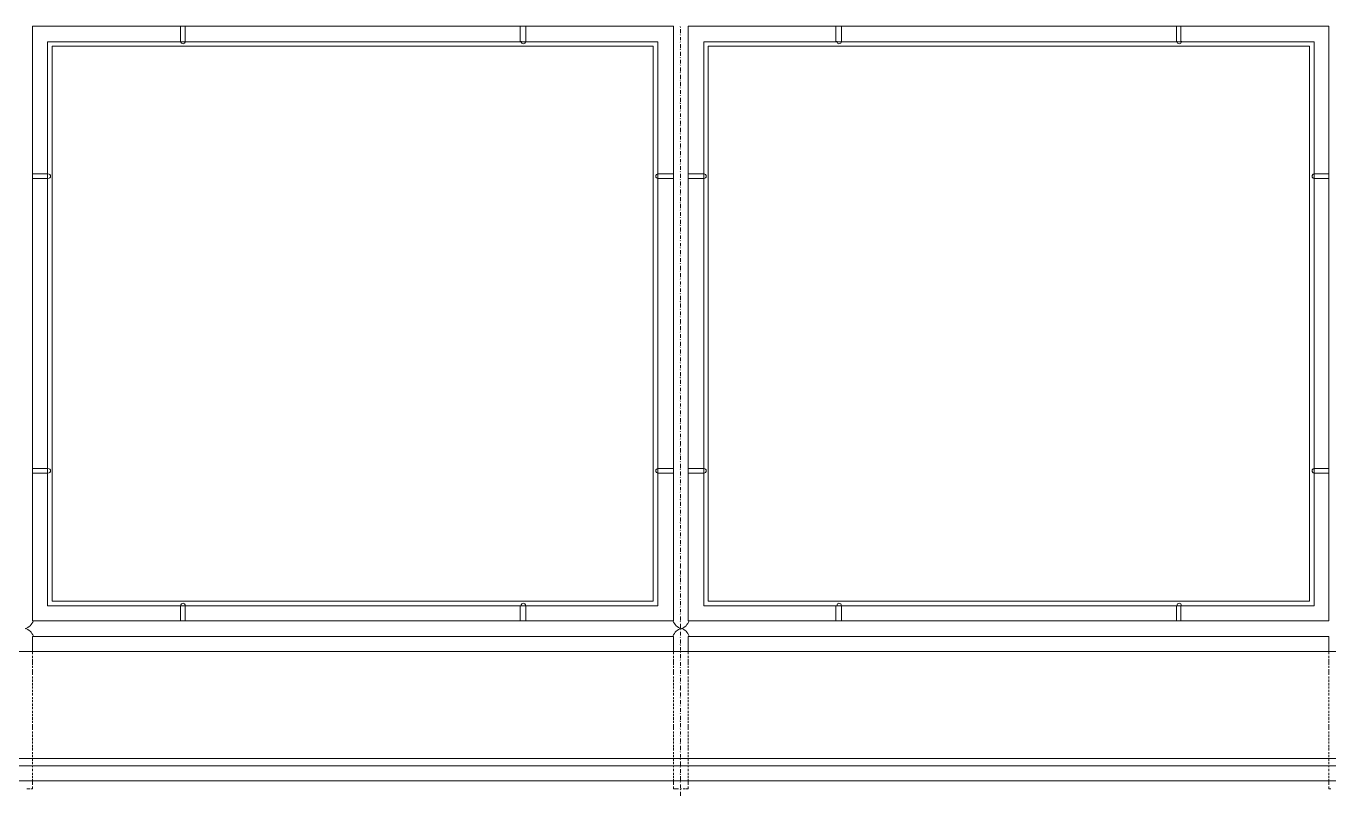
# Model space of a CAD drawing. Header units: millimetres. Extents: x 2928 to 3112, y 1220 to 1280.
# Drawn here: x 3063.647 to 3067.919, y 1234.332 to 1236.856 of the extents above; entities that cross this region are included whole.
import ezdxf

# ---------------------------------------------------------------- set-up
doc = ezdxf.new("R2010")
doc.units = ezdxf.units.MM

msp = doc.modelspace()

# ---------------------------------------------------------------- linework, layer by layer
at = {"color": 7, "linetype": 'Continuous', "lineweight": 5, "true_color": 0x000007}
for points in [[(3063.66762, 1234.9062), (3063.66762, 1236.85625), (3065.76984, 1236.85625)], [(3064.15389, 1236.85625), (3064.15389, 1236.80497), (3064.15389, 1236.80497)], [(3064.16878, 1236.80497), (3064.16878, 1236.85625), (3064.15389, 1236.85625)], [(3065.26702, 1236.80497), (3065.26702, 1236.85625), (3065.28522, 1236.85625)], [(3065.28522, 1236.85625), (3065.28522, 1236.80497), (3065.28522, 1236.80497)], [(3065.76984, 1234.9062), (3065.76984, 1236.85625), (3065.76984, 1236.85625)], [(3065.8178, 1234.9062), (3067.91837, 1234.9062), (3067.91837, 1236.85625), (3065.8178, 1236.85625)], [(3065.8178, 1234.9062), (3065.8178, 1236.85625), (3065.8178, 1236.85625)], [(3066.30242, 1236.85625), (3066.30242, 1236.80497), (3066.30242, 1236.80497)], [(3066.32062, 1236.80497), (3066.32062, 1236.85625), (3066.30242, 1236.85625)], [(3067.41886, 1236.80497), (3067.41886, 1236.85625), (3067.43375, 1236.85625)], [(3067.43375, 1236.85625), (3067.43375, 1236.80497), (3067.43375, 1236.80497)], [(3063.66762, 1236.37163), (3063.71724, 1236.37163), (3063.71724, 1236.37163)], [(3063.71724, 1236.35674), (3063.66762, 1236.35674), (3063.66762, 1236.37163)], [(3065.76984, 1236.37163), (3065.71856, 1236.37163), (3065.71856, 1236.37163)], [(3065.71856, 1236.35674), (3065.76984, 1236.35674), (3065.76984, 1236.37163)], [(3065.8178, 1236.37163), (3065.86908, 1236.37163), (3065.86908, 1236.37163)], [(3065.86908, 1236.35674), (3065.8178, 1236.35674), (3065.8178, 1236.37163)], [(3067.91837, 1236.37163), (3067.8704, 1236.37163), (3067.8704, 1236.37163)], [(3067.8704, 1236.35674), (3067.91837, 1236.35674), (3067.91837, 1236.37163)], [(3063.71724, 1235.4057), (3063.66762, 1235.4057), (3063.66762, 1235.39081)], [(3063.66762, 1235.39081), (3063.71724, 1235.39081), (3063.71724, 1235.39081)], [(3065.71856, 1235.4057), (3065.76984, 1235.4057), (3065.76984, 1235.39081)], [(3065.76984, 1235.39081), (3065.71856, 1235.39081), (3065.71856, 1235.39081)], [(3065.86908, 1235.4057), (3065.8178, 1235.4057), (3065.8178, 1235.39081)], [(3065.8178, 1235.39081), (3065.86908, 1235.39081), (3065.86908, 1235.39081)], [(3067.8704, 1235.4057), (3067.91837, 1235.4057), (3067.91837, 1235.39081)], [(3067.91837, 1235.39081), (3067.8704, 1235.39081), (3067.8704, 1235.39081)], [(3064.15389, 1234.9062), (3064.15389, 1234.95581), (3064.15389, 1234.95581)], [(3064.16878, 1234.95581), (3064.16878, 1234.9062), (3064.15389, 1234.9062)], [(3065.26702, 1234.95581), (3065.26702, 1234.9062), (3065.28522, 1234.9062)], [(3065.28522, 1234.9062), (3065.28522, 1234.95581), (3065.28522, 1234.95581)], [(3066.30242, 1234.9062), (3066.30242, 1234.95581), (3066.30242, 1234.95581)], [(3066.32062, 1234.95581), (3066.32062, 1234.9062), (3066.30242, 1234.9062)], [(3067.41886, 1234.95581), (3067.41886, 1234.9062), (3067.43375, 1234.9062)], [(3067.43375, 1234.9062), (3067.43375, 1234.95581), (3067.43375, 1234.95581)], [(3063.66762, 1234.9062), (3065.76984, 1234.9062), (3065.76984, 1234.9062)], [(3063.66762, 1234.8053), (3063.66762, 1234.85492), (3063.66762, 1234.85492)], [(3063.66762, 1234.85492), (3065.76984, 1234.85492), (3065.76984, 1234.85492)], [(3065.76984, 1234.8053), (3065.76984, 1234.85492), (3065.76984, 1234.85492)], [(3065.8178, 1234.8053), (3065.8178, 1234.85492), (3065.8178, 1234.85492)], [(3067.91837, 1234.85492), (3065.8178, 1234.85492), (3065.8178, 1234.85492)], [(3067.91837, 1234.8053), (3067.91837, 1234.85492), (3067.91837, 1234.85492)]]:
    msp.add_lwpolyline(points, dxfattribs=at)
at = {"color": 252, "linetype": 'Continuous', "lineweight": 13, "true_color": 0x989898}
for points in [[(3065.79299, 1236.85129), (3065.79134, 1236.85459), (3065.79134, 1236.85459)], [(3065.79299, 1236.82648), (3065.79134, 1236.82813), (3065.79134, 1236.82813)], [(3065.79299, 1236.83309), (3065.79299, 1236.84632), (3065.79299, 1236.84632)], [(3065.79299, 1236.80994), (3065.79299, 1236.81986), (3065.79299, 1236.81986)], [(3065.79299, 1236.80332), (3065.79134, 1236.80497), (3065.79134, 1236.80497)], [(3065.79299, 1236.77851), (3065.79134, 1236.78016), (3065.79134, 1236.78016)], [(3065.79299, 1236.78347), (3065.79299, 1236.7967), (3065.79299, 1236.7967)], [(3065.79299, 1236.75205), (3065.79134, 1236.7537), (3065.79134, 1236.7537)], [(3065.79299, 1236.75866), (3065.79299, 1236.77189), (3065.79299, 1236.77189)], [(3065.79299, 1236.73385), (3065.79299, 1236.74543), (3065.79299, 1236.74543)], [(3065.79299, 1236.72724), (3065.79134, 1236.72889), (3065.79134, 1236.72889)], [(3065.79299, 1236.70243), (3065.79134, 1236.70408), (3065.79134, 1236.70408)], [(3065.79299, 1236.70739), (3065.79299, 1236.72062), (3065.79299, 1236.72062)], [(3065.79299, 1236.68258), (3065.79299, 1236.69581), (3065.79299, 1236.69581)], [(3065.79299, 1236.67596), (3065.79134, 1236.67762), (3065.79134, 1236.67762)], [(3065.79299, 1236.65281), (3065.79134, 1236.65446), (3065.79134, 1236.65446)], [(3065.79299, 1236.65942), (3065.79299, 1236.67265), (3065.79299, 1236.67265)], [(3065.79299, 1236.63461), (3065.79299, 1236.64619), (3065.79299, 1236.64619)], [(3065.79299, 1236.628), (3065.79134, 1236.62965), (3065.79134, 1236.62965)], [(3065.79299, 1236.60153), (3065.79134, 1236.60484), (3065.79134, 1236.60484)], [(3065.79299, 1236.60815), (3065.79299, 1236.62138), (3065.79299, 1236.62138)], [(3065.79299, 1236.57672), (3065.79134, 1236.57838), (3065.79134, 1236.57838)], [(3065.79299, 1236.58334), (3065.79299, 1236.59657), (3065.79299, 1236.59657)], [(3065.79299, 1236.55853), (3065.79299, 1236.57011), (3065.79299, 1236.57011)], [(3065.79299, 1236.55191), (3065.79134, 1236.55357), (3065.79134, 1236.55357)], [(3065.79299, 1236.52876), (3065.79134, 1236.53041), (3065.79134, 1236.53041)], [(3065.79299, 1236.53372), (3065.79299, 1236.5453), (3065.79299, 1236.5453)], [(3065.79299, 1236.50891), (3065.79299, 1236.52214), (3065.79299, 1236.52214)], [(3065.79299, 1236.50229), (3065.79134, 1236.50395), (3065.79134, 1236.50395)], [(3065.79299, 1236.47748), (3065.79134, 1236.47914), (3065.79134, 1236.47914)], [(3065.79299, 1236.4841), (3065.79299, 1236.49568), (3065.79299, 1236.49568)], [(3065.79299, 1236.45267), (3065.79134, 1236.45433), (3065.79134, 1236.45433)], [(3065.79299, 1236.45764), (3065.79299, 1236.47087), (3065.79299, 1236.47087)], [(3065.79299, 1236.43283), (3065.79299, 1236.44606), (3065.79299, 1236.44606)], [(3065.79299, 1236.42621), (3065.79134, 1236.42786), (3065.79134, 1236.42786)], [(3065.79299, 1236.40305), (3065.79134, 1236.40471), (3065.79134, 1236.40471)], [(3065.79299, 1236.40967), (3065.79299, 1236.41959), (3065.79299, 1236.41959)], [(3065.79299, 1236.38486), (3065.79299, 1236.39644), (3065.79299, 1236.39644)], [(3065.79299, 1236.37824), (3065.79134, 1236.3799), (3065.79134, 1236.3799)], [(3065.79299, 1236.35178), (3065.79134, 1236.35343), (3065.79134, 1236.35343)], [(3065.79299, 1236.3584), (3065.79299, 1236.37163), (3065.79299, 1236.37163)], [(3065.79299, 1236.32697), (3065.79134, 1236.32863), (3065.79134, 1236.32863)], [(3065.79299, 1236.33359), (3065.79299, 1236.34682), (3065.79299, 1236.34682)], [(3065.79299, 1236.30712), (3065.79299, 1236.32036), (3065.79299, 1236.32036)], [(3065.79299, 1236.30216), (3065.79134, 1236.30382), (3065.79134, 1236.30382)], [(3065.79299, 1236.2757), (3065.79134, 1236.27735), (3065.79134, 1236.27735)], [(3065.79299, 1236.28231), (3065.79299, 1236.29555), (3065.79299, 1236.29555)], [(3065.79299, 1236.25916), (3065.79299, 1236.27239), (3065.79299, 1236.27239)], [(3065.79299, 1236.25254), (3065.79134, 1236.2542), (3065.79134, 1236.2542)], [(3065.79299, 1236.22773), (3065.79134, 1236.22939), (3065.79134, 1236.22939)], [(3065.79299, 1236.23435), (3065.79299, 1236.24593), (3065.79299, 1236.24593)], [(3065.79299, 1236.20788), (3065.79299, 1236.22112), (3065.79299, 1236.22112)], [(3065.79299, 1236.20127), (3065.79134, 1236.20458), (3065.79134, 1236.20458)], [(3065.79299, 1236.17646), (3065.79134, 1236.17811), (3065.79134, 1236.17811)], [(3065.79299, 1236.18307), (3065.79299, 1236.19631), (3065.79299, 1236.19631)], [(3065.79299, 1236.15165), (3065.79134, 1236.1533), (3065.79134, 1236.1533)], [(3065.79299, 1236.15826), (3065.79299, 1236.16984), (3065.79299, 1236.16984)], [(3065.79299, 1236.13511), (3065.79299, 1236.14503), (3065.79299, 1236.14503)], [(3065.79299, 1236.12849), (3065.79134, 1236.13015), (3065.79134, 1236.13015)], [(3065.79299, 1236.10203), (3065.79134, 1236.10368), (3065.79134, 1236.10368)], [(3065.79299, 1236.10864), (3065.79299, 1236.12188), (3065.79299, 1236.12188)], [(3065.79299, 1236.08383), (3065.79299, 1236.09541), (3065.79299, 1236.09541)], [(3065.79299, 1236.07722), (3065.79134, 1236.07887), (3065.79134, 1236.07887)], [(3065.79299, 1236.05241), (3065.79134, 1236.05406), (3065.79134, 1236.05406)], [(3065.79299, 1236.05737), (3065.79299, 1236.0706), (3065.79299, 1236.0706)], [(3065.79299, 1236.02595), (3065.79134, 1236.0276), (3065.79134, 1236.0276)], [(3065.79299, 1236.03256), (3065.79299, 1236.04579), (3065.79299, 1236.04579)], [(3065.79299, 1236.00941), (3065.79299, 1236.01933), (3065.79299, 1236.01933)], [(3065.79299, 1236.00279), (3065.79134, 1236.00444), (3065.79134, 1236.00444)], [(3065.79299, 1235.97798), (3065.79134, 1235.97963), (3065.79134, 1235.97963)], [(3065.79299, 1235.9846), (3065.79299, 1235.99617), (3065.79299, 1235.99617)], [(3065.79299, 1235.95813), (3065.79299, 1235.97136), (3065.79299, 1235.97136)], [(3065.79299, 1235.95152), (3065.79134, 1235.95482), (3065.79134, 1235.95482)], [(3065.79299, 1235.92671), (3065.79134, 1235.92836), (3065.79134, 1235.92836)], [(3065.79299, 1235.93332), (3065.79299, 1235.94655), (3065.79299, 1235.94655)], [(3065.79299, 1235.90851), (3065.79299, 1235.92009), (3065.79299, 1235.92009)], [(3065.79299, 1235.9019), (3065.79134, 1235.90355), (3065.79134, 1235.90355)], [(3065.79299, 1235.87874), (3065.79134, 1235.88039), (3065.79134, 1235.88039)], [(3065.79299, 1235.88205), (3065.79299, 1235.89528), (3065.79299, 1235.89528)], [(3065.79299, 1235.85228), (3065.79134, 1235.85393), (3065.79134, 1235.85393)], [(3065.79299, 1235.85889), (3065.79299, 1235.87212), (3065.79299, 1235.87212)], [(3065.79299, 1235.83408), (3065.79299, 1235.84566), (3065.79299, 1235.84566)], [(3065.79299, 1235.82747), (3065.79134, 1235.82912), (3065.79134, 1235.82912)], [(3065.79299, 1235.80266), (3065.79134, 1235.80431), (3065.79134, 1235.80431)], [(3065.79299, 1235.80762), (3065.79299, 1235.82085), (3065.79299, 1235.82085)], [(3065.79299, 1235.78281), (3065.79299, 1235.79604), (3065.79299, 1235.79604)], [(3065.79299, 1235.77619), (3065.79134, 1235.77785), (3065.79134, 1235.77785)], [(3065.79299, 1235.75138), (3065.79134, 1235.75304), (3065.79134, 1235.75304)], [(3065.79299, 1235.758), (3065.79299, 1235.76958), (3065.79299, 1235.76958)], [(3065.79299, 1235.72823), (3065.79134, 1235.72988), (3065.79134, 1235.72988)], [(3065.79299, 1235.73484), (3065.79299, 1235.74477), (3065.79299, 1235.74477)], [(3065.79299, 1235.70838), (3065.79299, 1235.72161), (3065.79299, 1235.72161)], [(3065.79299, 1235.70176), (3065.79134, 1235.70507), (3065.79134, 1235.70507)], [(3065.79299, 1235.67695), (3065.79134, 1235.67861), (3065.79134, 1235.67861)], [(3065.79299, 1235.68357), (3065.79299, 1235.6968), (3065.79299, 1235.6968)], [(3065.79299, 1235.65876), (3065.79299, 1235.67034), (3065.79299, 1235.67034)], [(3065.79299, 1235.65214), (3065.79134, 1235.6538), (3065.79134, 1235.6538)], [(3065.79299, 1235.62568), (3065.79134, 1235.62733), (3065.79134, 1235.62733)], [(3065.79299, 1235.6323), (3065.79299, 1235.64553), (3065.79299, 1235.64553)], [(3065.79299, 1235.60252), (3065.79134, 1235.60418), (3065.79134, 1235.60418)], [(3065.79299, 1235.57771), (3065.79134, 1235.57937), (3065.79134, 1235.57937)], [(3065.79299, 1235.60914), (3065.79299, 1235.61906), (3065.79299, 1235.61906)], [(3065.79299, 1235.58433), (3065.79299, 1235.59591), (3065.79299, 1235.59591)], [(3065.79299, 1235.5529), (3065.79134, 1235.55456), (3065.79134, 1235.55456)], [(3065.79299, 1235.55787), (3065.79299, 1235.5711), (3065.79299, 1235.5711)], [(3065.79299, 1235.53306), (3065.79299, 1235.54629), (3065.79299, 1235.54629)], [(3065.79299, 1235.52644), (3065.79134, 1235.52809), (3065.79134, 1235.52809)], [(3065.79299, 1235.50163), (3065.79134, 1235.50328), (3065.79134, 1235.50328)], [(3065.79299, 1235.50825), (3065.79299, 1235.51982), (3065.79299, 1235.51982)], [(3065.79299, 1235.48178), (3065.79299, 1235.49502), (3065.79299, 1235.49502)], [(3065.79299, 1235.47848), (3065.79134, 1235.48013), (3065.79134, 1235.48013)], [(3065.79299, 1235.45201), (3065.79134, 1235.45367), (3065.79134, 1235.45367)], [(3065.79299, 1235.45863), (3065.79299, 1235.47186), (3065.79299, 1235.47186)], [(3065.79299, 1235.4272), (3065.79134, 1235.42886), (3065.79134, 1235.42886)], [(3065.79299, 1235.43382), (3065.79299, 1235.44705), (3065.79299, 1235.44705)], [(3065.79299, 1235.40735), (3065.79299, 1235.42059), (3065.79299, 1235.42059)], [(3065.79299, 1235.40239), (3065.79134, 1235.40405), (3065.79134, 1235.40405)], [(3065.79299, 1235.37593), (3065.79134, 1235.37758), (3065.79134, 1235.37758)], [(3065.79299, 1235.38254), (3065.79299, 1235.39578), (3065.79299, 1235.39578)], [(3065.79299, 1235.35773), (3065.79299, 1235.36931), (3065.79299, 1235.36931)], [(3065.79299, 1235.35112), (3065.79134, 1235.35277), (3065.79134, 1235.35277)], [(3065.79299, 1235.32796), (3065.79134, 1235.32962), (3065.79134, 1235.32962)], [(3065.79299, 1235.33458), (3065.79299, 1235.3445), (3065.79299, 1235.3445)], [(3065.79299, 1235.3015), (3065.79134, 1235.30481), (3065.79134, 1235.30481)], [(3065.79299, 1235.30811), (3065.79299, 1235.32135), (3065.79299, 1235.32135)], [(3065.79299, 1235.2833), (3065.79299, 1235.29654), (3065.79299, 1235.29654)], [(3065.79299, 1235.27669), (3065.79134, 1235.27834), (3065.79134, 1235.27834)], [(3065.79299, 1235.25188), (3065.79134, 1235.25353), (3065.79134, 1235.25353)], [(3065.79299, 1235.25849), (3065.79299, 1235.27007), (3065.79299, 1235.27007)], [(3065.79299, 1235.23203), (3065.79299, 1235.24526), (3065.79299, 1235.24526)], [(3065.79299, 1235.22541), (3065.79134, 1235.22872), (3065.79134, 1235.22872)], [(3065.79299, 1235.20226), (3065.79134, 1235.20391), (3065.79134, 1235.20391)], [(3065.79299, 1235.20888), (3065.79299, 1235.22045), (3065.79299, 1235.22045)], [(3065.79299, 1235.18407), (3065.79299, 1235.19564), (3065.79299, 1235.19564)], [(3065.79299, 1235.17745), (3065.79134, 1235.1791), (3065.79134, 1235.1791)], [(3065.79299, 1235.15264), (3065.79134, 1235.15429), (3065.79134, 1235.15429)], [(3065.79299, 1235.1576), (3065.79299, 1235.17083), (3065.79299, 1235.17083)], [(3065.79299, 1235.12618), (3065.79134, 1235.12783), (3065.79134, 1235.12783)], [(3065.79299, 1235.13279), (3065.79299, 1235.14602), (3065.79299, 1235.14602)], [(3065.79299, 1235.10798), (3065.79299, 1235.11956), (3065.79299, 1235.11956)], [(3065.79299, 1235.10137), (3065.79134, 1235.10302), (3065.79134, 1235.10302)], [(3065.79299, 1235.07821), (3065.79134, 1235.07986), (3065.79134, 1235.07986)], [(3065.79299, 1235.08152), (3065.79299, 1235.09475), (3065.79299, 1235.09475)], [(3065.79299, 1235.05836), (3065.79299, 1235.07159), (3065.79299, 1235.07159)], [(3065.79299, 1235.05175), (3065.79134, 1235.05505), (3065.79134, 1235.05505)], [(3065.79299, 1235.02694), (3065.79134, 1235.02859), (3065.79134, 1235.02859)], [(3065.79299, 1235.03355), (3065.79299, 1235.04678), (3065.79299, 1235.04678)], [(3065.79299, 1235.00213), (3065.79134, 1235.00378), (3065.79134, 1235.00378)], [(3065.79299, 1235.00874), (3065.79299, 1235.02032), (3065.79299, 1235.02032)], [(3065.79299, 1234.98228), (3065.79299, 1234.99551), (3065.79299, 1234.99551)], [(3065.79299, 1234.97566), (3065.79134, 1234.97732), (3065.79134, 1234.97732)], [(3065.79299, 1234.95085), (3065.79134, 1234.95251), (3065.79134, 1234.95251)], [(3065.79299, 1234.95747), (3065.79299, 1234.9707), (3065.79299, 1234.9707)], [(3065.79299, 1234.93431), (3065.79299, 1234.94424), (3065.79299, 1234.94424)], [(3065.79299, 1234.9277), (3065.79134, 1234.92935), (3065.79134, 1234.92935)], [(3065.79299, 1234.90289), (3065.79134, 1234.90454), (3065.79134, 1234.90454)], [(3065.79299, 1234.90785), (3065.79299, 1234.92108), (3065.79299, 1234.92108)], [(3065.79299, 1234.88304), (3065.79299, 1234.89627), (3065.79299, 1234.89627)], [(3065.79299, 1234.87642), (3065.79134, 1234.87808), (3065.79134, 1234.87808)], [(3065.79299, 1234.85161), (3065.79134, 1234.85327), (3065.79134, 1234.85327)], [(3065.79299, 1234.85823), (3065.79299, 1234.86981), (3065.79299, 1234.86981)], [(3065.79299, 1234.82515), (3065.79134, 1234.82846), (3065.79134, 1234.82846)], [(3065.79299, 1234.83177), (3065.79299, 1234.845), (3065.79299, 1234.845)], [(3065.79299, 1234.80861), (3065.79299, 1234.82019), (3065.79299, 1234.82019)], [(3063.66762, 1234.79703), (3063.66762, 1234.8053), (3063.66762, 1234.8053)], [(3063.66762, 1234.78545), (3063.66762, 1234.79207), (3063.66762, 1234.79207)], [(3063.66762, 1234.77222), (3063.66762, 1234.78215), (3063.66762, 1234.78215)], [(3063.66762, 1234.7623), (3063.66762, 1234.77057), (3063.66762, 1234.77057)], [(3065.76984, 1234.79703), (3065.76984, 1234.8053), (3065.76984, 1234.8053)], [(3065.76984, 1234.78545), (3065.76984, 1234.79207), (3065.76984, 1234.79207)], [(3065.76984, 1234.77222), (3065.76984, 1234.78215), (3065.76984, 1234.78215)], [(3065.76984, 1234.7623), (3065.76984, 1234.77057), (3065.76984, 1234.77057)], [(3065.79299, 1234.80199), (3065.79134, 1234.8053), (3065.79134, 1234.8053)], [(3065.79299, 1234.77718), (3065.79134, 1234.77884), (3065.79134, 1234.77884)], [(3065.79299, 1234.7838), (3065.79299, 1234.79703), (3065.79299, 1234.79703)], [(3065.79299, 1234.75899), (3065.79299, 1234.77057), (3065.79299, 1234.77057)], [(3065.8178, 1234.8053), (3065.8178, 1234.79703), (3065.8178, 1234.79703)], [(3065.8178, 1234.79207), (3065.8178, 1234.78545), (3065.8178, 1234.78545)], [(3065.8178, 1234.78215), (3065.8178, 1234.77222), (3065.8178, 1234.77222)], [(3065.8178, 1234.77057), (3065.8178, 1234.7623), (3065.8178, 1234.7623)], [(3067.91837, 1234.8053), (3067.91837, 1234.79703), (3067.91837, 1234.79703)], [(3067.91837, 1234.79207), (3067.91837, 1234.78545), (3067.91837, 1234.78545)], [(3067.91837, 1234.78215), (3067.91837, 1234.77222), (3067.91837, 1234.77222)], [(3067.91837, 1234.77057), (3067.91837, 1234.7623), (3067.91837, 1234.7623)], [(3063.66762, 1234.75237), (3063.66762, 1234.75899), (3063.66762, 1234.75899)], [(3063.66762, 1234.73914), (3063.66762, 1234.74741), (3063.66762, 1234.74741)], [(3063.66762, 1234.72922), (3063.66762, 1234.73749), (3063.66762, 1234.73749)], [(3063.66762, 1234.71764), (3063.66762, 1234.72426), (3063.66762, 1234.72426)], [(3065.76984, 1234.75237), (3065.76984, 1234.75899), (3065.76984, 1234.75899)], [(3065.76984, 1234.73914), (3065.76984, 1234.74741), (3065.76984, 1234.74741)], [(3065.76984, 1234.72922), (3065.76984, 1234.73749), (3065.76984, 1234.73749)], [(3065.76984, 1234.71764), (3065.76984, 1234.72426), (3065.76984, 1234.72426)], [(3065.79299, 1234.75237), (3065.79134, 1234.75403), (3065.79134, 1234.75403)], [(3065.79299, 1234.72591), (3065.79134, 1234.72756), (3065.79134, 1234.72756)], [(3065.79299, 1234.73253), (3065.79299, 1234.74576), (3065.79299, 1234.74576)], [(3065.8178, 1234.75899), (3065.8178, 1234.75237), (3065.8178, 1234.75237)], [(3065.8178, 1234.74741), (3065.8178, 1234.73914), (3065.8178, 1234.73914)], [(3065.8178, 1234.73749), (3065.8178, 1234.72922), (3065.8178, 1234.72922)], [(3065.8178, 1234.72426), (3065.8178, 1234.71764), (3065.8178, 1234.71764)], [(3067.91837, 1234.75899), (3067.91837, 1234.75237), (3067.91837, 1234.75237)], [(3067.91837, 1234.74741), (3067.91837, 1234.73914), (3067.91837, 1234.73914)], [(3067.91837, 1234.73749), (3067.91837, 1234.72922), (3067.91837, 1234.72922)], [(3067.91837, 1234.72426), (3067.91837, 1234.71764), (3067.91837, 1234.71764)], [(3063.66762, 1234.70606), (3063.66762, 1234.71433), (3063.66762, 1234.71433)], [(3063.66762, 1234.69448), (3063.66762, 1234.70275), (3063.66762, 1234.70275)], [(3063.66762, 1234.68456), (3063.66762, 1234.69118), (3063.66762, 1234.69118)], [(3065.76984, 1234.70606), (3065.76984, 1234.71433), (3065.76984, 1234.71433)], [(3065.76984, 1234.69448), (3065.76984, 1234.70275), (3065.76984, 1234.70275)], [(3065.76984, 1234.68456), (3065.76984, 1234.69118), (3065.76984, 1234.69118)], [(3065.79299, 1234.7011), (3065.79134, 1234.70275), (3065.79134, 1234.70275)], [(3065.79299, 1234.70772), (3065.79299, 1234.71929), (3065.79299, 1234.71929)], [(3065.79299, 1234.68125), (3065.79299, 1234.69448), (3065.79299, 1234.69448)], [(3065.8178, 1234.71433), (3065.8178, 1234.70606), (3065.8178, 1234.70606)], [(3065.8178, 1234.70275), (3065.8178, 1234.69448), (3065.8178, 1234.69448)], [(3065.8178, 1234.69118), (3065.8178, 1234.68456), (3065.8178, 1234.68456)], [(3067.91837, 1234.71433), (3067.91837, 1234.70606), (3067.91837, 1234.70606)], [(3067.91837, 1234.70275), (3067.91837, 1234.69448), (3067.91837, 1234.69448)], [(3067.91837, 1234.69118), (3067.91837, 1234.68456), (3067.91837, 1234.68456)], [(3063.66762, 1234.67298), (3063.66762, 1234.6796), (3063.66762, 1234.6796)], [(3063.66762, 1234.6614), (3063.66762, 1234.66967), (3063.66762, 1234.66967)], [(3063.66762, 1234.64983), (3063.66762, 1234.65644), (3063.66762, 1234.65644)], [(3063.66762, 1234.6399), (3063.66762, 1234.64652), (3063.66762, 1234.64652)], [(3065.76984, 1234.67298), (3065.76984, 1234.6796), (3065.76984, 1234.6796)], [(3065.76984, 1234.6614), (3065.76984, 1234.66967), (3065.76984, 1234.66967)], [(3065.76984, 1234.64983), (3065.76984, 1234.65644), (3065.76984, 1234.65644)], [(3065.76984, 1234.6399), (3065.76984, 1234.64652), (3065.76984, 1234.64652)], [(3065.79299, 1234.67794), (3065.79134, 1234.6796), (3065.79134, 1234.6796)], [(3065.79299, 1234.65313), (3065.79134, 1234.65479), (3065.79134, 1234.65479)], [(3065.79299, 1234.6581), (3065.79299, 1234.67133), (3065.79299, 1234.67133)], [(3065.79299, 1234.63329), (3065.79299, 1234.64652), (3065.79299, 1234.64652)], [(3065.8178, 1234.6796), (3065.8178, 1234.67298), (3065.8178, 1234.67298)], [(3065.8178, 1234.66967), (3065.8178, 1234.6614), (3065.8178, 1234.6614)], [(3065.8178, 1234.65644), (3065.8178, 1234.64983), (3065.8178, 1234.64983)], [(3065.8178, 1234.64652), (3065.8178, 1234.6399), (3065.8178, 1234.6399)], [(3067.91837, 1234.6796), (3067.91837, 1234.67298), (3067.91837, 1234.67298)], [(3067.91837, 1234.66967), (3067.91837, 1234.6614), (3067.91837, 1234.6614)], [(3067.91837, 1234.65644), (3067.91837, 1234.64983), (3067.91837, 1234.64983)], [(3067.91837, 1234.64652), (3067.91837, 1234.6399), (3067.91837, 1234.6399)], [(3063.66762, 1234.62667), (3063.66762, 1234.63494), (3063.66762, 1234.63494)], [(3063.66762, 1234.61675), (3063.66762, 1234.62336), (3063.66762, 1234.62336)], [(3063.66762, 1234.60517), (3063.66762, 1234.61179), (3063.66762, 1234.61179)], [(3063.66762, 1234.59359), (3063.66762, 1234.60186), (3063.66762, 1234.60186)], [(3065.76984, 1234.62667), (3065.76984, 1234.63494), (3065.76984, 1234.63494)], [(3065.76984, 1234.61675), (3065.76984, 1234.62336), (3065.76984, 1234.62336)], [(3065.76984, 1234.60517), (3065.76984, 1234.61179), (3065.76984, 1234.61179)], [(3065.76984, 1234.59359), (3065.76984, 1234.60186), (3065.76984, 1234.60186)], [(3065.79299, 1234.62667), (3065.79134, 1234.62833), (3065.79134, 1234.62833)], [(3065.79299, 1234.60186), (3065.79134, 1234.60352), (3065.79134, 1234.60352)], [(3065.79299, 1234.60848), (3065.79299, 1234.62006), (3065.79299, 1234.62006)], [(3065.8178, 1234.63494), (3065.8178, 1234.62667), (3065.8178, 1234.62667)], [(3065.8178, 1234.62336), (3065.8178, 1234.61675), (3065.8178, 1234.61675)], [(3065.8178, 1234.61179), (3065.8178, 1234.60517), (3065.8178, 1234.60517)], [(3065.8178, 1234.60186), (3065.8178, 1234.59359), (3065.8178, 1234.59359)], [(3067.91837, 1234.63494), (3067.91837, 1234.62667), (3067.91837, 1234.62667)], [(3067.91837, 1234.62336), (3067.91837, 1234.61675), (3067.91837, 1234.61675)], [(3067.91837, 1234.61179), (3067.91837, 1234.60517), (3067.91837, 1234.60517)], [(3067.91837, 1234.60186), (3067.91837, 1234.59359), (3067.91837, 1234.59359)], [(3063.66762, 1234.58201), (3063.66762, 1234.59028), (3063.66762, 1234.59028)], [(3063.66762, 1234.57209), (3063.66762, 1234.57871), (3063.66762, 1234.57871)], [(3063.66762, 1234.55886), (3063.66762, 1234.56713), (3063.66762, 1234.56713)], [(3063.66762, 1234.54893), (3063.66762, 1234.5572), (3063.66762, 1234.5572)], [(3065.76984, 1234.58201), (3065.76984, 1234.59028), (3065.76984, 1234.59028)], [(3065.76984, 1234.57209), (3065.76984, 1234.57871), (3065.76984, 1234.57871)], [(3065.76984, 1234.55886), (3065.76984, 1234.56713), (3065.76984, 1234.56713)], [(3065.76984, 1234.54893), (3065.76984, 1234.5572), (3065.76984, 1234.5572)], [(3065.79299, 1234.5754), (3065.79134, 1234.57871), (3065.79134, 1234.57871)], [(3065.79299, 1234.58201), (3065.79299, 1234.59525), (3065.79299, 1234.59525)], [(3065.79299, 1234.5572), (3065.79299, 1234.57044), (3065.79299, 1234.57044)], [(3065.8178, 1234.59028), (3065.8178, 1234.58201), (3065.8178, 1234.58201)], [(3065.8178, 1234.57871), (3065.8178, 1234.57209), (3065.8178, 1234.57209)], [(3065.8178, 1234.56713), (3065.8178, 1234.55886), (3065.8178, 1234.55886)], [(3065.8178, 1234.5572), (3065.8178, 1234.54893), (3065.8178, 1234.54893)], [(3067.91837, 1234.59028), (3067.91837, 1234.58201), (3067.91837, 1234.58201)], [(3067.91837, 1234.57871), (3067.91837, 1234.57209), (3067.91837, 1234.57209)], [(3067.91837, 1234.56713), (3067.91837, 1234.55886), (3067.91837, 1234.55886)], [(3067.91837, 1234.5572), (3067.91837, 1234.54893), (3067.91837, 1234.54893)], [(3063.66762, 1234.53736), (3063.66762, 1234.54397), (3063.66762, 1234.54397)], [(3063.66762, 1234.52578), (3063.66762, 1234.53405), (3063.66762, 1234.53405)], [(3063.66762, 1234.5142), (3063.66762, 1234.52247), (3063.66762, 1234.52247)], [(3063.66762, 1234.50428), (3063.66762, 1234.51089), (3063.66762, 1234.51089)], [(3065.76984, 1234.53736), (3065.76984, 1234.54397), (3065.76984, 1234.54397)], [(3065.76984, 1234.52578), (3065.76984, 1234.53405), (3065.76984, 1234.53405)], [(3065.76984, 1234.5142), (3065.76984, 1234.52247), (3065.76984, 1234.52247)], [(3065.76984, 1234.50428), (3065.76984, 1234.51089), (3065.76984, 1234.51089)], [(3065.79299, 1234.55059), (3065.79134, 1234.55224), (3065.79134, 1234.55224)], [(3065.79299, 1234.52743), (3065.79134, 1234.52909), (3065.79134, 1234.52909)], [(3065.79299, 1234.53405), (3065.79299, 1234.54397), (3065.79299, 1234.54397)], [(3065.79299, 1234.50758), (3065.79299, 1234.52082), (3065.79299, 1234.52082)], [(3065.8178, 1234.54397), (3065.8178, 1234.53736), (3065.8178, 1234.53736)], [(3065.8178, 1234.53405), (3065.8178, 1234.52578), (3065.8178, 1234.52578)], [(3065.8178, 1234.52247), (3065.8178, 1234.5142), (3065.8178, 1234.5142)], [(3065.8178, 1234.51089), (3065.8178, 1234.50428), (3065.8178, 1234.50428)], [(3067.91837, 1234.54397), (3067.91837, 1234.53736), (3067.91837, 1234.53736)], [(3067.91837, 1234.53405), (3067.91837, 1234.52578), (3067.91837, 1234.52578)], [(3067.91837, 1234.52247), (3067.91837, 1234.5142), (3067.91837, 1234.5142)], [(3067.91837, 1234.51089), (3067.91837, 1234.50428), (3067.91837, 1234.50428)], [(3063.66762, 1234.49104), (3063.66762, 1234.49931), (3063.66762, 1234.49931)], [(3063.66762, 1234.48112), (3063.66762, 1234.48939), (3063.66762, 1234.48939)], [(3063.66762, 1234.46954), (3063.66762, 1234.47616), (3063.66762, 1234.47616)], [(3065.76984, 1234.49104), (3065.76984, 1234.49931), (3065.76984, 1234.49931)], [(3065.76984, 1234.48112), (3065.76984, 1234.48939), (3065.76984, 1234.48939)], [(3065.76984, 1234.46954), (3065.76984, 1234.47616), (3065.76984, 1234.47616)], [(3065.79299, 1234.50262), (3065.79134, 1234.50428), (3065.79134, 1234.50428)], [(3065.79299, 1234.47616), (3065.79134, 1234.47781), (3065.79134, 1234.47781)], [(3065.79299, 1234.48277), (3065.79299, 1234.49601), (3065.79299, 1234.49601)], [(3065.79299, 1234.45796), (3065.79299, 1234.46954), (3065.79299, 1234.46954)], [(3065.8178, 1234.49931), (3065.8178, 1234.49104), (3065.8178, 1234.49104)], [(3065.8178, 1234.48939), (3065.8178, 1234.48112), (3065.8178, 1234.48112)], [(3065.8178, 1234.47616), (3065.8178, 1234.46954), (3065.8178, 1234.46954)], [(3067.91837, 1234.49931), (3067.91837, 1234.49104), (3067.91837, 1234.49104)], [(3067.91837, 1234.48939), (3067.91837, 1234.48112), (3067.91837, 1234.48112)], [(3067.91837, 1234.47616), (3067.91837, 1234.46954), (3067.91837, 1234.46954)], [(3077.85553, 1234.45466), (3057.29315, 1234.45466), (3057.29315, 1234.45466)], [(3063.66762, 1234.45962), (3063.66762, 1234.46623), (3063.66762, 1234.46623)], [(3063.66762, 1234.44639), (3063.66762, 1234.45466), (3063.66762, 1234.45466)], [(3063.66762, 1234.43646), (3063.66762, 1234.44308), (3063.66762, 1234.44308)], [(3063.66762, 1234.42654), (3063.66762, 1234.4315), (3063.66762, 1234.4315)], [(3065.76984, 1234.45962), (3065.76984, 1234.46623), (3065.76984, 1234.46623)], [(3065.76984, 1234.44639), (3065.76984, 1234.45466), (3065.76984, 1234.45466)], [(3065.76984, 1234.43646), (3065.76984, 1234.44308), (3065.76984, 1234.44308)], [(3065.76984, 1234.42654), (3065.76984, 1234.4315), (3065.76984, 1234.4315)], [(3065.79299, 1234.45135), (3065.79134, 1234.453), (3065.79134, 1234.453)], [(3065.79299, 1234.42654), (3065.79134, 1234.42819), (3065.79134, 1234.42819)], [(3065.79299, 1234.4315), (3065.79299, 1234.44473), (3065.79299, 1234.44473)], [(3065.8178, 1234.46623), (3065.8178, 1234.45962), (3065.8178, 1234.45962)], [(3065.8178, 1234.45466), (3065.8178, 1234.44639), (3065.8178, 1234.44639)], [(3065.8178, 1234.44308), (3065.8178, 1234.43646), (3065.8178, 1234.43646)], [(3065.8178, 1234.4315), (3065.8178, 1234.42654), (3065.8178, 1234.42654)], [(3067.91837, 1234.46623), (3067.91837, 1234.45962), (3067.91837, 1234.45962)], [(3067.91837, 1234.45466), (3067.91837, 1234.44639), (3067.91837, 1234.44639)], [(3067.91837, 1234.44308), (3067.91837, 1234.43646), (3067.91837, 1234.43646)], [(3067.91837, 1234.4315), (3067.91837, 1234.42654), (3067.91837, 1234.42654)], [(3063.66762, 1234.41331), (3063.66762, 1234.42158), (3063.66762, 1234.42158)], [(3063.66762, 1234.40173), (3063.66762, 1234.40834), (3063.66762, 1234.40834)], [(3063.66762, 1234.3918), (3063.66762, 1234.39842), (3063.66762, 1234.39842)], [(3063.66762, 1234.37857), (3063.66762, 1234.3885), (3063.66762, 1234.3885)], [(3065.76984, 1234.41331), (3065.76984, 1234.42158), (3065.76984, 1234.42158)], [(3065.76984, 1234.40173), (3065.76984, 1234.40834), (3065.76984, 1234.40834)], [(3065.76984, 1234.3918), (3065.76984, 1234.39842), (3065.76984, 1234.39842)], [(3065.76984, 1234.37857), (3065.76984, 1234.3885), (3065.76984, 1234.3885)], [(3065.79299, 1234.40173), (3065.79134, 1234.40504), (3065.79134, 1234.40504)], [(3065.79299, 1234.40834), (3065.79299, 1234.41992), (3065.79299, 1234.41992)], [(3065.79299, 1234.38353), (3065.79299, 1234.39677), (3065.79299, 1234.39677)], [(3065.8178, 1234.42158), (3065.8178, 1234.41331), (3065.8178, 1234.41331)], [(3065.8178, 1234.40834), (3065.8178, 1234.40173), (3065.8178, 1234.40173)], [(3065.8178, 1234.39842), (3065.8178, 1234.3918), (3065.8178, 1234.3918)], [(3065.8178, 1234.3885), (3065.8178, 1234.37857), (3065.8178, 1234.37857)], [(3067.91837, 1234.42158), (3067.91837, 1234.41331), (3067.91837, 1234.41331)], [(3067.91837, 1234.40834), (3067.91837, 1234.40173), (3067.91837, 1234.40173)], [(3067.91837, 1234.39842), (3067.91837, 1234.3918), (3067.91837, 1234.3918)], [(3067.91837, 1234.3885), (3067.91837, 1234.37857), (3067.91837, 1234.37857)], [(3063.64942, 1234.35542), (3063.65935, 1234.35542), (3063.65935, 1234.35542)], [(3063.66266, 1234.35542), (3063.66762, 1234.35542), (3063.66762, 1234.36369)], [(3063.66762, 1234.36865), (3063.66762, 1234.37692), (3063.66762, 1234.37692)], [(3065.76984, 1234.36865), (3065.76984, 1234.37692), (3065.76984, 1234.37692)], [(3065.77645, 1234.35542), (3065.76984, 1234.35542), (3065.76984, 1234.36369)], [(3065.78638, 1234.35542), (3065.77811, 1234.35542), (3065.77811, 1234.35542)], [(3065.79299, 1234.37692), (3065.79134, 1234.37857), (3065.79134, 1234.37857)], [(3065.7963, 1234.35542), (3065.79134, 1234.35542), (3065.79134, 1234.35542)], [(3065.79299, 1234.35211), (3065.79134, 1234.35376), (3065.79134, 1234.35376)], [(3065.79299, 1234.35873), (3065.79299, 1234.3703), (3065.79299, 1234.3703)], [(3065.79299, 1234.33226), (3065.79299, 1234.34549), (3065.79299, 1234.34549)], [(3065.80953, 1234.35542), (3065.80126, 1234.35542), (3065.80126, 1234.35542)], [(3065.8178, 1234.36369), (3065.8178, 1234.35542), (3065.81119, 1234.35542)], [(3065.8178, 1234.37692), (3065.8178, 1234.36865), (3065.8178, 1234.36865)], [(3067.91837, 1234.37692), (3067.91837, 1234.36865), (3067.91837, 1234.36865)], [(3067.91837, 1234.36369), (3067.91837, 1234.35542), (3067.92498, 1234.35542)]]:
    msp.add_lwpolyline(points, dxfattribs=at)
at = {"color": 7, "linetype": 'Continuous', "lineweight": 5, "true_color": 0x000007}
for points in [[(3065.71856, 1236.80497), (3063.71724, 1236.80497), (3063.71724, 1234.95581), (3065.71856, 1234.95581)], [(3063.73212, 1234.9707), (3065.70368, 1234.9707), (3065.70368, 1236.79009), (3063.73212, 1236.79009)], [(3065.86908, 1236.80497), (3067.8704, 1236.80497), (3067.8704, 1234.95581), (3065.86908, 1234.95581)], [(3067.85552, 1234.9707), (3065.88396, 1234.9707), (3065.88396, 1236.79009), (3067.85552, 1236.79009)]]:
    msp.add_lwpolyline(points, close=True, dxfattribs=at)
at = {"color": 7, "linetype": 'Continuous', "lineweight": 20, "true_color": 0x000007}
msp.add_lwpolyline([(3074.45824, 1234.44969), (3074.45824, 1234.8053), (3056.8168, 1234.8053)], dxfattribs=at)
at = {"color": 252, "linetype": 'Continuous', "lineweight": 5, "true_color": 0x989898}
for points in [[(3057.2948, 1234.45466), (3097.80098, 1234.45466), (3097.80098, 1234.45466)], [(3057.2948, 1234.38188), (3097.80098, 1234.38188), (3097.80098, 1234.38188)]]:
    msp.add_lwpolyline(points, dxfattribs=at)
at = {"color": 7, "linetype": 'Continuous', "lineweight": 9, "true_color": 0x000007}
msp.add_lwpolyline([(3097.80098, 1234.4315), (3057.2948, 1234.4315), (3057.2948, 1234.4315)], dxfattribs=at)
at = {"color": 7, "linetype": 'Continuous', "lineweight": 5, "true_color": 0x000007}
for points in [[(3064.15389, 1236.80663), (3064.15389, 1236.80167), (3064.1572, 1236.79836), (3064.16216, 1236.79836), (3064.16216, 1236.79836), (3064.16547, 1236.79836), (3064.16878, 1236.80167), (3064.16878, 1236.80663)], [(3065.27033, 1236.80663), (3065.27033, 1236.80167), (3065.27364, 1236.79836), (3065.27695, 1236.79836), (3065.27695, 1236.79836), (3065.28191, 1236.79836), (3065.28522, 1236.80167), (3065.28522, 1236.80663)], [(3066.30573, 1236.80663), (3066.30573, 1236.80167), (3066.30904, 1236.79836), (3066.31235, 1236.79836), (3066.31235, 1236.79836), (3066.31731, 1236.79836), (3066.32062, 1236.80167), (3066.32062, 1236.80663)], [(3067.42052, 1236.80663), (3067.42052, 1236.80167), (3067.42383, 1236.79836), (3067.42879, 1236.79836), (3067.42879, 1236.79836), (3067.4321, 1236.79836), (3067.4354, 1236.80167), (3067.4354, 1236.80663)], [(3063.71889, 1236.35674), (3063.72385, 1236.35674), (3063.72716, 1236.36005), (3063.72716, 1236.36336), (3063.72716, 1236.36336), (3063.72716, 1236.36832), (3063.72385, 1236.37163), (3063.71889, 1236.37163)], [(3065.72022, 1236.37163), (3065.71526, 1236.37163), (3065.71195, 1236.36832), (3065.71195, 1236.36336), (3065.71195, 1236.36336), (3065.71195, 1236.36005), (3065.71526, 1236.35674), (3065.72022, 1236.35674)], [(3065.87073, 1236.35674), (3065.87404, 1236.35674), (3065.87735, 1236.36005), (3065.87735, 1236.36336), (3065.87735, 1236.36336), (3065.87735, 1236.36832), (3065.87404, 1236.37163), (3065.87073, 1236.37163)], [(3067.8704, 1236.37163), (3067.86709, 1236.37163), (3067.86379, 1236.36832), (3067.86379, 1236.36336), (3067.86379, 1236.36336), (3067.86379, 1236.36005), (3067.86709, 1236.35674), (3067.8704, 1236.35674)], [(3063.71889, 1235.39081), (3063.72385, 1235.39081), (3063.72716, 1235.39412), (3063.72716, 1235.39908), (3063.72716, 1235.39908), (3063.72716, 1235.40239), (3063.72385, 1235.4057), (3063.71889, 1235.4057)], [(3065.72022, 1235.4057), (3065.71526, 1235.4057), (3065.71195, 1235.40239), (3065.71195, 1235.39908), (3065.71195, 1235.39908), (3065.71195, 1235.39412), (3065.71526, 1235.39081), (3065.72022, 1235.39081)], [(3065.87073, 1235.39081), (3065.87404, 1235.39081), (3065.87735, 1235.39412), (3065.87735, 1235.39908), (3065.87735, 1235.39908), (3065.87735, 1235.40239), (3065.87404, 1235.4057), (3065.87073, 1235.4057)], [(3067.8704, 1235.4057), (3067.86709, 1235.4057), (3067.86379, 1235.40239), (3067.86379, 1235.39908), (3067.86379, 1235.39908), (3067.86379, 1235.39412), (3067.86709, 1235.39081), (3067.8704, 1235.39081)], [(3064.16878, 1234.95581), (3064.16878, 1234.96078), (3064.16547, 1234.96408), (3064.16216, 1234.96408), (3064.16216, 1234.96408), (3064.1572, 1234.96408), (3064.15389, 1234.96078), (3064.15389, 1234.95581)], [(3065.28522, 1234.95581), (3065.28522, 1234.96078), (3065.28191, 1234.96408), (3065.27695, 1234.96408), (3065.27695, 1234.96408), (3065.27364, 1234.96408), (3065.27033, 1234.96078), (3065.27033, 1234.95581)], [(3066.32062, 1234.95581), (3066.32062, 1234.96078), (3066.31731, 1234.96408), (3066.31235, 1234.96408), (3066.31235, 1234.96408), (3066.30904, 1234.96408), (3066.30573, 1234.96078), (3066.30573, 1234.95581)], [(3067.4354, 1234.95581), (3067.4354, 1234.96078), (3067.4321, 1234.96408), (3067.42879, 1234.96408), (3067.42879, 1234.96408), (3067.42383, 1234.96408), (3067.42052, 1234.96078), (3067.42052, 1234.95581)]]:
    msp.add_open_spline(points, degree=3, knots=[0, 0, 0, 0, 0.125, 0.125, 0.125, 0.125001, 1, 1, 1, 1], dxfattribs=at)
for points in [[(3063.64446, 1234.87973), (3063.65604, 1234.88469), (3063.66596, 1234.89462), (3063.67093, 1234.9062)], [(3065.76818, 1234.9062), (3065.77315, 1234.89462), (3065.78307, 1234.88469), (3065.79465, 1234.87973)], [(3065.7963, 1234.87973), (3065.80788, 1234.88469), (3065.81615, 1234.89462), (3065.82111, 1234.9062)], [(3063.67093, 1234.85658), (3063.66596, 1234.86815), (3063.65604, 1234.87808), (3063.64446, 1234.88139)], [(3065.79465, 1234.88139), (3065.78307, 1234.87808), (3065.77315, 1234.86815), (3065.76818, 1234.85658)], [(3065.82111, 1234.85658), (3065.81615, 1234.86815), (3065.80788, 1234.87808), (3065.7963, 1234.88139)]]:
    msp.add_open_spline(points, degree=3, dxfattribs=at)

doc.saveas('drawing.dxf')
